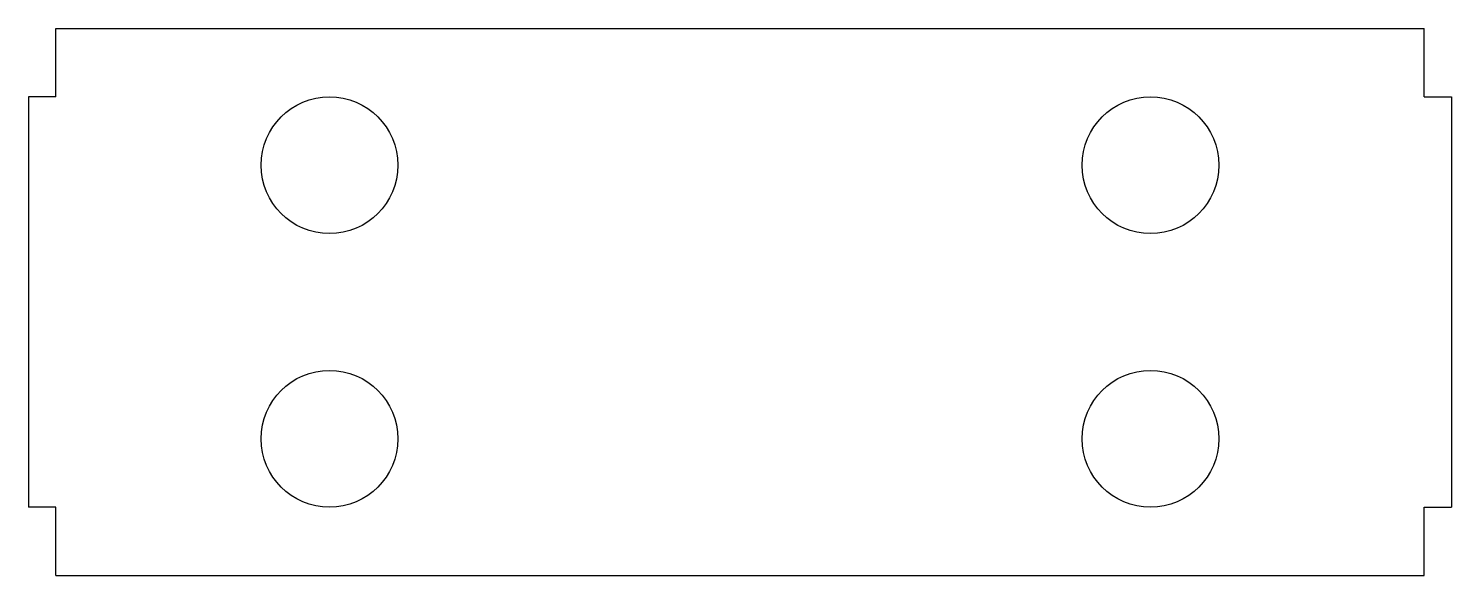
# Model space of a CAD drawing. Header units: millimetres. Extents: x -2 to 102, y 0 to 40.
import ezdxf

# ---------------------------------------------------------------- set-up
doc = ezdxf.new("R2010")
doc.units = ezdxf.units.MM

msp = doc.modelspace()

# ---------------------------------------------------------------- linework, layer by layer
at = {"color": 7, "linetype": 'Continuous', "lineweight": 25}
for p, q in [((0, 35), (0, 40)), ((0, 40), (100, 40)), ((100, 35), (100, 40)), ((-2, 35), (-2, 5)), ((0, 35), (-2, 35)), ((100, 35), (102, 35)), ((102, 35), (102, 5)), ((0, 5), (-2, 5)), ((0, 0), (0, 5)), ((100, 5), (102, 5)), ((100, 0), (100, 5)), ((0, 0), (100, 0))]:
    msp.add_line(p, q, dxfattribs=at)
for centre in [(20, 30), (80, 30), (20, 10), (80, 10)]:
    msp.add_circle(centre, 5, dxfattribs=at)

doc.saveas('drawing.dxf')
